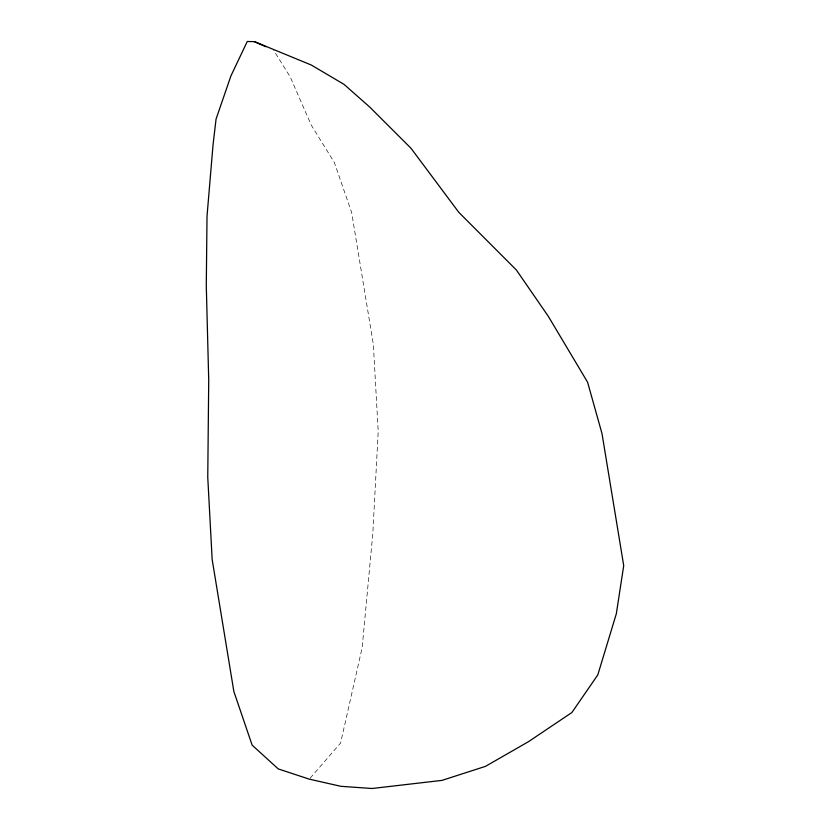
<?xml version="1.0" encoding="UTF-8"?>
<svg xmlns="http://www.w3.org/2000/svg" width="830" height="830" viewBox="0 0 830 830"><rect width="100%" height="100%" fill="white"/><g stroke="black" fill="none" stroke-linecap="round" stroke-linejoin="round"><path stroke-width="0.62" stroke-dasharray="4.15 3.11" d="M310.14 778.177L340.601 742.975L362.171 647.608L372.815 533.586L378.21 431.496L373.355 344.492L351.65 212.49L334.314 162.441L311.26 125.123L290.22 76.9L273.724 50.34"/><path stroke-width="1.25" d="M254.499 41.645L247.257 41.5L230.927 75.904L216.049 119.126L213.051 144.752L207.012 216.298L206.286 285.686L208.724 380.192L207.759 477.271L212.158 559.482L233.863 691.494L252.133 745.122L278.216 768.902L309.289 779.152L340.881 786.311L372.11 788.5L442.027 780.376L485.519 766.339L528.42 741.709L571.86 712.545L597.797 674.904L616.317 613.806L623.714 565.635L602.009 433.634L587.588 382.215L548.381 316.438L516.395 270.02L458.772 212.283L410.975 148.238L369.713 107.049L344.035 84.37L311.302 65.031L254.499 41.645L265.808 46.76"/></g></svg>
